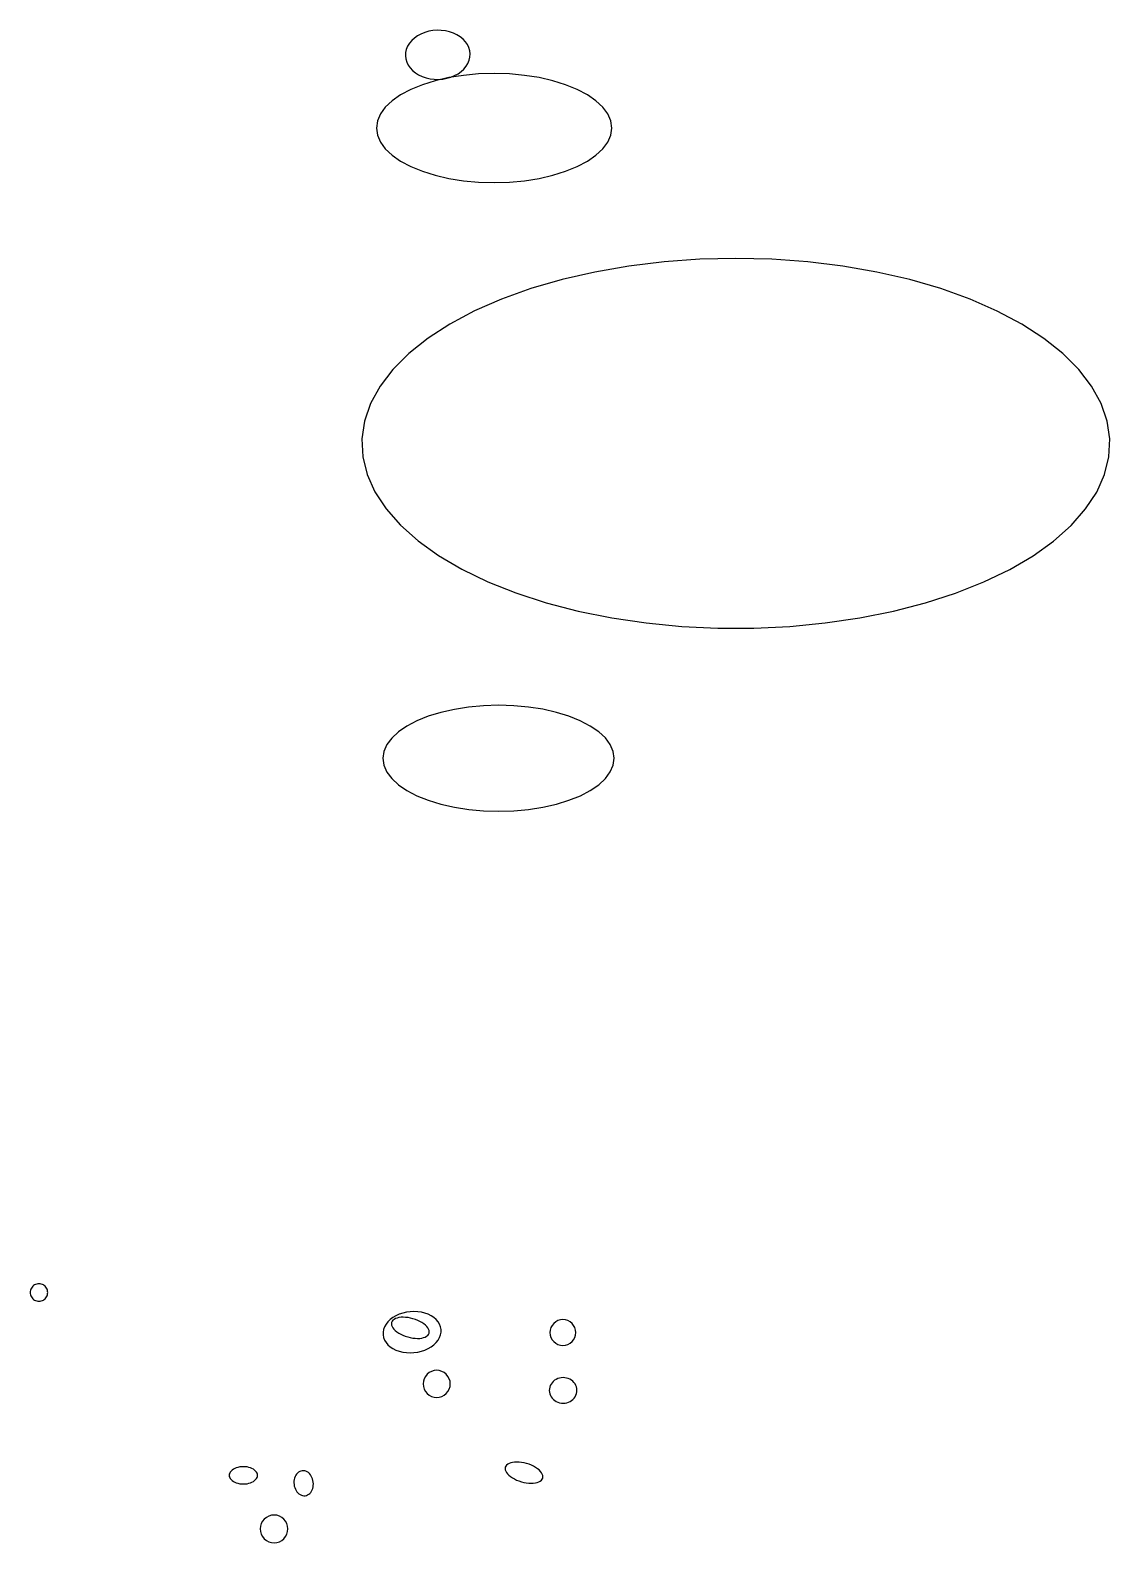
# Model space of a CAD drawing. Extents: x -292 to 292, y -205 to 211.
# Drawn here: x -71.8 to -8.4, y -90.6 to -1.8 of the extents above; entities that cross this region are included whole.
import ezdxf

# ---------------------------------------------------------------- set-up
doc = ezdxf.new("R2010")
doc.units = 0

msp = doc.modelspace()

# ---------------------------------------------------------------- linework, layer by layer
at = {"layer": 'CIRCLES'}
for p, q in [((-41.224, -78.116), (-41.239, -78.264)), ((-41.181, -77.974), (-41.224, -78.116)), ((-41.111, -77.843), (-41.181, -77.974)), ((-41.017, -77.728), (-41.111, -77.843)), ((-40.902, -77.634), (-41.017, -77.728)), ((-40.771, -77.564), (-40.902, -77.634)), ((-40.629, -77.521), (-40.771, -77.564)), ((-40.481, -77.506), (-40.629, -77.521)), ((-40.333, -77.521), (-40.481, -77.506)), ((-40.191, -77.564), (-40.333, -77.521)), ((-40.06, -77.634), (-40.191, -77.564)), ((-39.946, -77.728), (-40.06, -77.634)), ((-39.852, -77.843), (-39.946, -77.728)), ((-39.782, -77.974), (-39.852, -77.843)), ((-39.738, -78.116), (-39.782, -77.974)), ((-39.724, -78.264), (-39.738, -78.116)), ((-41.239, -78.264), (-41.224, -78.412)), ((-41.224, -78.412), (-41.181, -78.554)), ((-41.181, -78.554), (-41.111, -78.685)), ((-41.111, -78.685), (-41.017, -78.799)), ((-41.017, -78.799), (-40.902, -78.893)), ((-40.902, -78.893), (-40.771, -78.963)), ((-40.771, -78.963), (-40.629, -79.007)), ((-40.629, -79.007), (-40.481, -79.021)), ((-40.481, -79.021), (-40.333, -79.007)), ((-40.333, -79.007), (-40.191, -78.963)), ((-40.191, -78.963), (-40.06, -78.893)), ((-40.06, -78.893), (-39.946, -78.799)), ((-39.946, -78.799), (-39.852, -78.685)), ((-39.852, -78.685), (-39.782, -78.554)), ((-39.782, -78.554), (-39.738, -78.412)), ((-39.738, -78.412), (-39.724, -78.264)), ((-48.459, -80.715), (-48.558, -80.836)), ((-48.338, -80.616), (-48.459, -80.715)), ((-48.2, -80.542), (-48.338, -80.616)), ((-48.05, -80.497), (-48.2, -80.542)), ((-47.894, -80.482), (-48.05, -80.497)), ((-47.738, -80.497), (-47.894, -80.482)), ((-47.588, -80.542), (-47.738, -80.497)), ((-47.45, -80.616), (-47.588, -80.542)), ((-47.329, -80.715), (-47.45, -80.616)), ((-47.23, -80.836), (-47.329, -80.715)), ((-48.677, -81.124), (-48.692, -81.28)), ((-48.692, -81.28), (-48.677, -81.436)), ((-48.632, -80.974), (-48.677, -81.124)), ((-48.677, -81.436), (-48.632, -81.586)), ((-48.558, -80.836), (-48.632, -80.974)), ((-48.632, -81.586), (-48.558, -81.724)), ((-47.156, -80.974), (-47.23, -80.836)), ((-47.23, -81.724), (-47.156, -81.586)), ((-47.111, -81.124), (-47.156, -80.974)), ((-47.156, -81.586), (-47.111, -81.436)), ((-47.096, -81.28), (-47.111, -81.124)), ((-47.111, -81.436), (-47.096, -81.28)), ((-48.558, -81.724), (-48.459, -81.845)), ((-48.459, -81.845), (-48.338, -81.944)), ((-48.338, -81.944), (-48.2, -82.018)), ((-48.2, -82.018), (-48.05, -82.063)), ((-48.05, -82.063), (-47.894, -82.078)), ((-47.894, -82.078), (-47.738, -82.063)), ((-47.738, -82.063), (-47.588, -82.018)), ((-47.588, -82.018), (-47.45, -81.944)), ((-47.45, -81.944), (-47.329, -81.845)), ((-47.329, -81.845), (-47.23, -81.724)), ((-58.241, -89.63), (-58.256, -89.789)), ((-58.194, -89.477), (-58.241, -89.63)), ((-58.119, -89.337), (-58.194, -89.477)), ((-58.018, -89.213), (-58.119, -89.337)), ((-57.894, -89.112), (-58.018, -89.213)), ((-57.754, -89.037), (-57.894, -89.112)), ((-57.601, -88.99), (-57.754, -89.037)), ((-57.442, -88.975), (-57.601, -88.99)), ((-57.283, -88.99), (-57.442, -88.975)), ((-57.131, -89.037), (-57.283, -88.99)), ((-56.99, -89.112), (-57.131, -89.037)), ((-56.866, -89.213), (-56.99, -89.112)), ((-56.765, -89.337), (-56.866, -89.213)), ((-56.69, -89.477), (-56.765, -89.337)), ((-56.644, -89.63), (-56.69, -89.477)), ((-56.628, -89.789), (-56.644, -89.63)), ((-58.256, -89.789), (-58.241, -89.948)), ((-58.241, -89.948), (-58.194, -90.101)), ((-58.194, -90.101), (-58.119, -90.241)), ((-58.119, -90.241), (-58.018, -90.365)), ((-58.018, -90.365), (-57.894, -90.466)), ((-57.894, -90.466), (-57.754, -90.541)), ((-57.754, -90.541), (-57.601, -90.588)), ((-57.283, -90.588), (-57.131, -90.541)), ((-57.131, -90.541), (-56.99, -90.466)), ((-56.99, -90.466), (-56.866, -90.365)), ((-56.866, -90.365), (-56.765, -90.241)), ((-56.765, -90.241), (-56.69, -90.101)), ((-56.69, -90.101), (-56.644, -89.948)), ((-56.644, -89.948), (-56.628, -89.789)), ((-57.601, -90.588), (-57.442, -90.603)), ((-57.442, -90.603), (-57.283, -90.588))]:
    msp.add_line(p, q, dxfattribs=at)
at = {"layer": 'ELLIPSES'}
for p, q in [((-49.496, -2.584), (-49.601, -2.756)), ((-49.362, -2.424), (-49.496, -2.584)), ((-49.202, -2.277), (-49.362, -2.424)), ((-49.019, -2.148), (-49.202, -2.277)), ((-48.815, -2.037), (-49.019, -2.148)), ((-48.594, -1.947), (-48.815, -2.037)), ((-48.36, -1.88), (-48.594, -1.947)), ((-48.118, -1.836), (-48.36, -1.88)), ((-47.87, -1.817), (-48.118, -1.836)), ((-47.621, -1.822), (-47.87, -1.817)), ((-47.376, -1.852), (-47.621, -1.822)), ((-47.139, -1.906), (-47.376, -1.852)), ((-46.914, -1.983), (-47.139, -1.906)), ((-46.704, -2.081), (-46.914, -1.983)), ((-46.514, -2.2), (-46.704, -2.081)), ((-46.346, -2.337), (-46.514, -2.2)), ((-46.203, -2.49), (-46.346, -2.337)), ((-46.088, -2.656), (-46.203, -2.49)), ((-46.003, -2.832), (-46.088, -2.656)), ((-49.719, -3.123), (-49.73, -3.312)), ((-49.73, -3.312), (-49.708, -3.5)), ((-49.676, -2.937), (-49.719, -3.123)), ((-49.708, -3.5), (-49.654, -3.683)), ((-49.601, -2.756), (-49.676, -2.937)), ((-45.949, -3.016), (-46.003, -2.832)), ((-45.982, -3.578), (-45.938, -3.392)), ((-45.928, -3.203), (-45.949, -3.016)), ((-45.938, -3.392), (-45.928, -3.203)), ((-49.654, -3.683), (-49.569, -3.859)), ((-49.569, -3.859), (-49.454, -4.025)), ((-49.454, -4.025), (-49.312, -4.178)), ((-49.312, -4.178), (-49.144, -4.315)), ((-49.144, -4.315), (-48.953, -4.434)), ((-48.953, -4.434), (-48.743, -4.533)), ((-46.842, -4.478), (-46.639, -4.368)), ((-46.639, -4.368), (-46.455, -4.238)), ((-46.455, -4.238), (-46.295, -4.092)), ((-45.428, -4.382), (-46.315, -4.464)), ((-46.295, -4.092), (-46.162, -3.931)), ((-46.162, -3.931), (-46.057, -3.759)), ((-46.057, -3.759), (-45.982, -3.578)), ((-44.526, -4.355), (-45.428, -4.382)), ((-43.624, -4.382), (-44.526, -4.355)), ((-42.737, -4.464), (-43.624, -4.382)), ((-49.413, -5.293), (-50.009, -5.608)), ((-48.733, -5.017), (-49.413, -5.293)), ((-48.743, -4.533), (-48.518, -4.61)), ((-47.981, -4.784), (-48.733, -5.017)), ((-48.518, -4.61), (-48.281, -4.664)), ((-48.281, -4.664), (-48.036, -4.693)), ((-48.036, -4.693), (-47.787, -4.699)), ((-47.171, -4.599), (-47.981, -4.784)), ((-47.787, -4.699), (-47.54, -4.679)), ((-47.54, -4.679), (-47.297, -4.635)), ((-47.297, -4.635), (-47.063, -4.568)), ((-46.315, -4.464), (-47.171, -4.599)), ((-47.063, -4.568), (-46.842, -4.478)), ((-41.881, -4.599), (-42.737, -4.464)), ((-41.07, -4.784), (-41.881, -4.599)), ((-40.319, -5.017), (-41.07, -4.784)), ((-39.639, -5.293), (-40.319, -5.017)), ((-39.043, -5.608), (-39.639, -5.293)), ((-50.511, -5.956), (-50.911, -6.332)), ((-50.009, -5.608), (-50.511, -5.956)), ((-38.541, -5.956), (-39.043, -5.608)), ((-38.141, -6.332), (-38.541, -5.956)), ((-51.201, -6.729), (-51.378, -7.139)), ((-50.911, -6.332), (-51.201, -6.729)), ((-37.851, -6.728), (-38.141, -6.332)), ((-37.674, -7.139), (-37.851, -6.728)), ((-51.378, -7.139), (-51.437, -7.557)), ((-51.437, -7.557), (-51.378, -7.975)), ((-51.378, -7.975), (-51.201, -8.386)), ((-37.851, -8.386), (-37.674, -7.975)), ((-37.615, -7.557), (-37.674, -7.139)), ((-37.674, -7.975), (-37.615, -7.557)), ((-51.201, -8.386), (-50.911, -8.783)), ((-50.911, -8.783), (-50.511, -9.159)), ((-38.541, -9.159), (-38.141, -8.783)), ((-38.141, -8.783), (-37.851, -8.386)), ((-50.511, -9.159), (-50.009, -9.507)), ((-50.009, -9.507), (-49.413, -9.822)), ((-39.639, -9.822), (-39.043, -9.507)), ((-39.043, -9.507), (-38.541, -9.159)), ((-49.413, -9.822), (-48.733, -10.098)), ((-48.733, -10.098), (-47.981, -10.331)), ((-47.981, -10.331), (-47.171, -10.516)), ((-47.171, -10.516), (-46.315, -10.651)), ((-46.315, -10.651), (-45.428, -10.732)), ((-43.624, -10.732), (-42.737, -10.651)), ((-42.737, -10.651), (-41.881, -10.516)), ((-41.881, -10.516), (-41.07, -10.331)), ((-41.07, -10.331), (-40.319, -10.098)), ((-40.319, -10.098), (-39.639, -9.822)), ((-45.428, -10.732), (-44.526, -10.76)), ((-44.526, -10.76), (-43.624, -10.732)), ((-36.605, -15.661), (-38.607, -16.009)), ((-34.544, -15.411), (-36.605, -15.661)), ((-32.444, -15.259), (-34.544, -15.411)), ((-30.324, -15.209), (-32.444, -15.259)), ((-28.204, -15.26), (-30.324, -15.209)), ((-26.104, -15.412), (-28.204, -15.26)), ((-24.044, -15.663), (-26.104, -15.412)), ((-22.042, -16.012), (-24.044, -15.663)), ((-40.531, -16.451), (-42.361, -16.983)), ((-38.607, -16.009), (-40.531, -16.451)), ((-20.117, -16.454), (-22.042, -16.012)), ((-18.288, -16.986), (-20.117, -16.454)), ((-44.078, -17.599), (-45.667, -18.294)), ((-42.361, -16.983), (-44.078, -17.599)), ((-16.571, -17.603), (-18.288, -16.986)), ((-14.982, -18.299), (-16.571, -17.603)), ((-45.667, -18.294), (-47.112, -19.063)), ((-13.537, -19.068), (-14.982, -18.299)), ((-47.112, -19.063), (-48.401, -19.896)), ((-12.249, -19.902), (-13.537, -19.068)), ((-48.401, -19.896), (-49.521, -20.787)), ((-11.129, -20.793), (-12.249, -19.902)), ((-49.521, -20.787), (-50.461, -21.727)), ((-10.189, -21.734), (-11.129, -20.793)), ((-50.461, -21.727), (-51.214, -22.708)), ((-9.436, -22.715), (-10.189, -21.734)), ((-51.214, -22.708), (-51.772, -23.72)), ((-8.879, -23.727), (-9.436, -22.715)), ((-51.772, -23.72), (-52.129, -24.755)), ((-8.522, -24.762), (-8.879, -23.727)), ((-52.129, -24.755), (-52.283, -25.801)), ((-8.368, -25.808), (-8.522, -24.762)), ((-52.283, -25.801), (-52.232, -26.85)), ((-8.42, -26.857), (-8.368, -25.808)), ((-52.232, -26.85), (-51.977, -27.891)), ((-8.676, -27.898), (-8.42, -26.857)), ((-51.977, -27.891), (-51.519, -28.916)), ((-9.134, -28.923), (-8.676, -27.898)), ((-51.519, -28.916), (-50.863, -29.914)), ((-9.79, -29.92), (-9.134, -28.923)), ((-50.863, -29.914), (-50.016, -30.876)), ((-10.637, -30.882), (-9.79, -29.92)), ((-50.016, -30.876), (-48.984, -31.793)), ((-11.669, -31.799), (-10.637, -30.882)), ((-48.984, -31.793), (-47.779, -32.657)), ((-12.875, -32.662), (-11.669, -31.799)), ((-47.779, -32.657), (-46.41, -33.459)), ((-14.243, -33.464), (-12.875, -32.662)), ((-46.41, -33.459), (-44.892, -34.192)), ((-15.762, -34.196), (-14.243, -33.464)), ((-44.892, -34.192), (-43.237, -34.849)), ((-17.417, -34.853), (-15.762, -34.196)), ((-43.237, -34.849), (-41.462, -35.424)), ((-41.462, -35.424), (-39.583, -35.912)), ((-21.072, -35.915), (-19.192, -35.428)), ((-19.192, -35.428), (-17.417, -34.853)), ((-39.583, -35.912), (-37.617, -36.308)), ((-37.617, -36.308), (-35.584, -36.608)), ((-25.071, -36.61), (-23.037, -36.31)), ((-23.037, -36.31), (-21.072, -35.915)), ((-35.584, -36.608), (-33.501, -36.81)), ((-33.501, -36.81), (-31.389, -36.912)), ((-31.389, -36.912), (-29.266, -36.912)), ((-29.266, -36.912), (-27.154, -36.811)), ((-27.154, -36.811), (-25.071, -36.61)), ((-46.856, -41.681), (-47.653, -41.861)), ((-46.015, -41.55), (-46.856, -41.681)), ((-45.145, -41.471), (-46.015, -41.55)), ((-44.259, -41.444), (-45.145, -41.471)), ((-43.372, -41.47), (-44.259, -41.444)), ((-42.502, -41.55), (-43.372, -41.47)), ((-41.661, -41.68), (-42.502, -41.55)), ((-40.864, -41.86), (-41.661, -41.68)), ((-49.058, -42.355), (-49.644, -42.661)), ((-48.391, -42.087), (-49.058, -42.355)), ((-47.653, -41.861), (-48.391, -42.087)), ((-40.126, -42.086), (-40.864, -41.86)), ((-39.458, -42.354), (-40.126, -42.086)), ((-38.873, -42.659), (-39.458, -42.354)), ((-50.53, -43.364), (-50.815, -43.75)), ((-50.137, -43), (-50.53, -43.364)), ((-49.644, -42.661), (-50.137, -43)), ((-38.379, -42.997), (-38.873, -42.659)), ((-37.987, -43.362), (-38.379, -42.997)), ((-37.701, -43.747), (-37.987, -43.362)), ((-50.988, -44.148), (-51.046, -44.554)), ((-50.815, -43.75), (-50.988, -44.148)), ((-37.528, -44.146), (-37.701, -43.747)), ((-37.47, -44.552), (-37.528, -44.146)), ((-51.046, -44.554), (-50.988, -44.96)), ((-50.988, -44.96), (-50.815, -45.359)), ((-37.701, -45.356), (-37.528, -44.957)), ((-37.528, -44.957), (-37.47, -44.552)), ((-50.815, -45.359), (-50.529, -45.744)), ((-50.529, -45.744), (-50.137, -46.109)), ((-50.137, -46.109), (-49.643, -46.447)), ((-38.872, -46.444), (-38.379, -46.106)), ((-38.379, -46.106), (-37.986, -45.741)), ((-37.986, -45.741), (-37.701, -45.356)), ((-49.643, -46.447), (-49.058, -46.752)), ((-49.058, -46.752), (-48.39, -47.02)), ((-48.39, -47.02), (-47.652, -47.246)), ((-40.863, -47.245), (-40.125, -47.019)), ((-40.125, -47.019), (-39.457, -46.75)), ((-39.457, -46.75), (-38.872, -46.444)), ((-47.652, -47.246), (-46.855, -47.426)), ((-46.855, -47.426), (-46.014, -47.556)), ((-46.014, -47.556), (-45.143, -47.635)), ((-45.143, -47.635), (-44.257, -47.662)), ((-44.257, -47.662), (-43.371, -47.635)), ((-43.371, -47.635), (-42.5, -47.556)), ((-42.5, -47.556), (-41.66, -47.425)), ((-41.66, -47.425), (-40.863, -47.245)), ((-71.444, -75.44), (-71.504, -75.469)), ((-71.38, -75.418), (-71.444, -75.44)), ((-71.314, -75.405), (-71.38, -75.418)), ((-71.247, -75.401), (-71.314, -75.405)), ((-71.18, -75.405), (-71.247, -75.401)), ((-71.114, -75.418), (-71.18, -75.405)), ((-71.05, -75.44), (-71.114, -75.418)), ((-70.99, -75.469), (-71.05, -75.44)), ((-71.756, -75.847), (-71.761, -75.914)), ((-71.761, -75.914), (-71.756, -75.981)), ((-71.743, -75.781), (-71.756, -75.847)), ((-71.756, -75.981), (-71.743, -76.047)), ((-71.722, -75.718), (-71.743, -75.781)), ((-71.743, -76.047), (-71.722, -76.111)), ((-71.692, -75.657), (-71.722, -75.718)), ((-71.722, -76.111), (-71.692, -76.171)), ((-71.655, -75.602), (-71.692, -75.657)), ((-71.692, -76.171), (-71.655, -76.227)), ((-71.61, -75.551), (-71.655, -75.602)), ((-71.655, -76.227), (-71.61, -76.277)), ((-71.56, -75.507), (-71.61, -75.551)), ((-71.61, -76.277), (-71.56, -76.322)), ((-71.504, -75.469), (-71.56, -75.507)), ((-71.56, -76.322), (-71.504, -76.359)), ((-70.934, -75.507), (-70.99, -75.469)), ((-70.99, -76.359), (-70.934, -76.322)), ((-70.884, -75.551), (-70.934, -75.507)), ((-70.934, -76.322), (-70.884, -76.277)), ((-70.839, -75.602), (-70.884, -75.551)), ((-70.884, -76.277), (-70.839, -76.227)), ((-70.802, -75.657), (-70.839, -75.602)), ((-70.839, -76.227), (-70.802, -76.171)), ((-70.772, -75.718), (-70.802, -75.657)), ((-70.802, -76.171), (-70.772, -76.111)), ((-70.751, -75.781), (-70.772, -75.718)), ((-70.772, -76.111), (-70.751, -76.047)), ((-70.738, -75.847), (-70.751, -75.781)), ((-70.751, -76.047), (-70.738, -75.981)), ((-70.733, -75.914), (-70.738, -75.847)), ((-70.738, -75.981), (-70.733, -75.914)), ((-71.504, -76.359), (-71.444, -76.389)), ((-71.444, -76.389), (-71.38, -76.41)), ((-71.38, -76.41), (-71.314, -76.424)), ((-71.314, -76.424), (-71.247, -76.428)), ((-71.247, -76.428), (-71.18, -76.424)), ((-71.18, -76.424), (-71.114, -76.41)), ((-71.114, -76.41), (-71.05, -76.389)), ((-71.05, -76.389), (-70.99, -76.359)), ((-50.091, -77.191), (-50.284, -77.279)), ((-49.885, -77.121), (-50.091, -77.191)), ((-49.67, -77.07), (-49.885, -77.121)), ((-49.449, -77.04), (-49.67, -77.07)), ((-49.226, -77.029), (-49.449, -77.04)), ((-49.005, -77.04), (-49.226, -77.029)), ((-48.79, -77.071), (-49.005, -77.04)), ((-48.584, -77.122), (-48.79, -77.071)), ((-48.391, -77.192), (-48.584, -77.122)), ((-48.215, -77.28), (-48.391, -77.192)), ((-51.009, -78.081), (-51.038, -78.24)), ((-50.951, -77.926), (-51.009, -78.081)), ((-50.866, -77.776), (-50.951, -77.926)), ((-50.755, -77.634), (-50.866, -77.776)), ((-50.619, -77.502), (-50.755, -77.634)), ((-50.461, -77.383), (-50.619, -77.502)), ((-50.537, -77.672), (-50.548, -77.745)), ((-50.548, -77.745), (-50.54, -77.821)), ((-50.54, -77.821), (-50.513, -77.901)), ((-50.508, -77.605), (-50.537, -77.672)), ((-50.513, -77.901), (-50.467, -77.982)), ((-50.46, -77.544), (-50.508, -77.605)), ((-50.467, -77.982), (-50.404, -78.063)), ((-50.284, -77.279), (-50.461, -77.383)), ((-50.395, -77.491), (-50.46, -77.544)), ((-50.404, -78.063), (-50.324, -78.143)), ((-50.313, -77.446), (-50.395, -77.491)), ((-50.217, -77.411), (-50.313, -77.446)), ((-50.107, -77.385), (-50.217, -77.411)), ((-49.986, -77.37), (-50.107, -77.385)), ((-49.855, -77.366), (-49.986, -77.37)), ((-49.717, -77.371), (-49.855, -77.366)), ((-49.575, -77.388), (-49.717, -77.371)), ((-49.43, -77.415), (-49.575, -77.388)), ((-49.285, -77.451), (-49.43, -77.415)), ((-49.143, -77.497), (-49.285, -77.451)), ((-49.006, -77.551), (-49.143, -77.497)), ((-48.876, -77.613), (-49.006, -77.551)), ((-48.756, -77.681), (-48.876, -77.613)), ((-48.648, -77.754), (-48.756, -77.681)), ((-48.553, -77.831), (-48.648, -77.754)), ((-48.474, -77.911), (-48.553, -77.831)), ((-48.411, -77.992), (-48.474, -77.911)), ((-48.365, -78.073), (-48.411, -77.992)), ((-48.338, -78.153), (-48.365, -78.073)), ((-48.057, -77.385), (-48.215, -77.28)), ((-47.922, -77.504), (-48.057, -77.385)), ((-47.81, -77.636), (-47.922, -77.504)), ((-47.725, -77.778), (-47.81, -77.636)), ((-47.667, -77.928), (-47.725, -77.778)), ((-47.638, -78.083), (-47.667, -77.928)), ((-47.638, -78.241), (-47.638, -78.083)), ((-51.038, -78.24), (-51.038, -78.398)), ((-51.038, -78.398), (-51.009, -78.553)), ((-51.009, -78.553), (-50.952, -78.703)), ((-50.952, -78.703), (-50.866, -78.845)), ((-50.866, -78.845), (-50.755, -78.977)), ((-50.755, -78.977), (-50.619, -79.096)), ((-50.324, -78.143), (-50.229, -78.22)), ((-50.229, -78.22), (-50.121, -78.294)), ((-50.121, -78.294), (-50.001, -78.362)), ((-50.001, -78.362), (-49.872, -78.423)), ((-49.872, -78.423), (-49.735, -78.477)), ((-49.735, -78.477), (-49.592, -78.523)), ((-49.592, -78.523), (-49.448, -78.559)), ((-49.448, -78.559), (-49.303, -78.586)), ((-49.303, -78.586), (-49.16, -78.603)), ((-49.16, -78.603), (-49.023, -78.609)), ((-49.023, -78.609), (-48.892, -78.604)), ((-48.892, -78.604), (-48.771, -78.589)), ((-48.771, -78.589), (-48.661, -78.563)), ((-48.661, -78.563), (-48.564, -78.528)), ((-48.564, -78.528), (-48.483, -78.483)), ((-48.483, -78.483), (-48.417, -78.43)), ((-48.417, -78.43), (-48.37, -78.369)), ((-48.37, -78.369), (-48.34, -78.302)), ((-48.34, -78.302), (-48.33, -78.229)), ((-48.33, -78.229), (-48.338, -78.153)), ((-48.215, -79.097), (-48.058, -78.978)), ((-48.058, -78.978), (-47.922, -78.847)), ((-47.922, -78.847), (-47.811, -78.705)), ((-47.811, -78.705), (-47.725, -78.555)), ((-47.725, -78.555), (-47.667, -78.399)), ((-47.667, -78.399), (-47.638, -78.241)), ((-50.619, -79.096), (-50.462, -79.201)), ((-50.462, -79.201), (-50.285, -79.289)), ((-50.285, -79.289), (-50.092, -79.359)), ((-50.092, -79.359), (-49.886, -79.41)), ((-49.886, -79.41), (-49.671, -79.441)), ((-49.671, -79.441), (-49.45, -79.451)), ((-49.45, -79.451), (-49.227, -79.441)), ((-49.227, -79.441), (-49.006, -79.41)), ((-49.006, -79.41), (-48.791, -79.36)), ((-48.791, -79.36), (-48.585, -79.29)), ((-48.585, -79.29), (-48.392, -79.202)), ((-48.392, -79.202), (-48.215, -79.097)), ((-41.275, -81.568), (-41.281, -81.666)), ((-41.281, -81.666), (-41.273, -81.764)), ((-41.255, -81.472), (-41.275, -81.568)), ((-41.221, -81.379), (-41.255, -81.472)), ((-41.175, -81.291), (-41.221, -81.379)), ((-41.117, -81.209), (-41.175, -81.291)), ((-41.047, -81.135), (-41.117, -81.209)), ((-40.968, -81.069), (-41.047, -81.135)), ((-40.88, -81.014), (-40.968, -81.069)), ((-40.785, -80.97), (-40.88, -81.014)), ((-40.685, -80.938), (-40.785, -80.97)), ((-40.581, -80.918), (-40.685, -80.938)), ((-40.475, -80.911), (-40.581, -80.918)), ((-40.369, -80.917), (-40.475, -80.911)), ((-40.265, -80.935), (-40.369, -80.917)), ((-40.165, -80.966), (-40.265, -80.935)), ((-40.069, -81.008), (-40.165, -80.966)), ((-39.98, -81.062), (-40.069, -81.008)), ((-39.9, -81.126), (-39.98, -81.062)), ((-39.83, -81.199), (-39.9, -81.126)), ((-39.77, -81.28), (-39.83, -81.199)), ((-39.723, -81.368), (-39.77, -81.28)), ((-39.688, -81.46), (-39.723, -81.368)), ((-39.666, -81.556), (-39.688, -81.46)), ((-39.659, -81.654), (-39.666, -81.556)), ((-39.665, -81.752), (-39.659, -81.654)), ((-41.273, -81.764), (-41.252, -81.86)), ((-41.252, -81.86), (-41.217, -81.952)), ((-41.217, -81.952), (-41.169, -82.04)), ((-41.169, -82.04), (-41.11, -82.121)), ((-41.11, -82.121), (-41.039, -82.194)), ((-41.039, -82.194), (-40.959, -82.258)), ((-40.959, -82.258), (-40.87, -82.312)), ((-40.87, -82.312), (-40.775, -82.354)), ((-40.775, -82.354), (-40.674, -82.385)), ((-40.674, -82.385), (-40.57, -82.403)), ((-40.57, -82.403), (-40.464, -82.409)), ((-40.464, -82.409), (-40.358, -82.402)), ((-40.358, -82.402), (-40.254, -82.382)), ((-40.254, -82.382), (-40.154, -82.35)), ((-40.154, -82.35), (-40.059, -82.305)), ((-40.059, -82.305), (-39.972, -82.25)), ((-39.972, -82.25), (-39.892, -82.185)), ((-39.892, -82.185), (-39.823, -82.111)), ((-39.823, -82.111), (-39.765, -82.029)), ((-39.765, -82.029), (-39.718, -81.941)), ((-39.718, -81.941), (-39.685, -81.848)), ((-39.685, -81.848), (-39.665, -81.752)), ((-43.836, -86.103), (-43.866, -86.171)), ((-43.788, -86.043), (-43.836, -86.103)), ((-43.723, -85.99), (-43.788, -86.043)), ((-43.641, -85.945), (-43.723, -85.99)), ((-43.545, -85.91), (-43.641, -85.945)), ((-43.435, -85.885), (-43.545, -85.91)), ((-43.314, -85.87), (-43.435, -85.885)), ((-43.183, -85.865), (-43.314, -85.87)), ((-43.045, -85.872), (-43.183, -85.865)), ((-42.903, -85.888), (-43.045, -85.872)), ((-42.758, -85.915), (-42.903, -85.888)), ((-42.613, -85.952), (-42.758, -85.915)), ((-42.471, -85.998), (-42.613, -85.952)), ((-42.334, -86.052), (-42.471, -85.998)), ((-42.204, -86.114), (-42.334, -86.052)), ((-42.085, -86.182), (-42.204, -86.114)), ((-60.07, -86.58), (-60.077, -86.646)), ((-60.077, -86.646), (-60.07, -86.712)), ((-60.049, -86.515), (-60.07, -86.58)), ((-60.07, -86.712), (-60.049, -86.777)), ((-60.014, -86.452), (-60.049, -86.515)), ((-60.049, -86.777), (-60.014, -86.84)), ((-59.966, -86.392), (-60.014, -86.452)), ((-60.014, -86.84), (-59.966, -86.899)), ((-59.905, -86.337), (-59.966, -86.392)), ((-59.966, -86.899), (-59.905, -86.954)), ((-59.833, -86.287), (-59.905, -86.337)), ((-59.905, -86.954), (-59.833, -87.004)), ((-59.752, -86.244), (-59.833, -86.287)), ((-59.833, -87.004), (-59.752, -87.048)), ((-59.661, -86.207), (-59.752, -86.244)), ((-59.564, -86.177), (-59.661, -86.207)), ((-59.461, -86.156), (-59.564, -86.177)), ((-59.354, -86.143), (-59.461, -86.156)), ((-59.246, -86.139), (-59.354, -86.143)), ((-59.137, -86.143), (-59.246, -86.139)), ((-59.03, -86.156), (-59.137, -86.143)), ((-58.927, -86.177), (-59.03, -86.156)), ((-58.83, -86.207), (-58.927, -86.177)), ((-58.739, -86.244), (-58.83, -86.207)), ((-58.658, -86.287), (-58.739, -86.244)), ((-58.739, -87.048), (-58.658, -87.004)), ((-58.586, -86.337), (-58.658, -86.287)), ((-58.658, -87.004), (-58.586, -86.954)), ((-58.525, -86.392), (-58.586, -86.337)), ((-58.586, -86.954), (-58.525, -86.899)), ((-58.477, -86.452), (-58.525, -86.392)), ((-58.525, -86.899), (-58.477, -86.84)), ((-58.442, -86.515), (-58.477, -86.452)), ((-58.477, -86.84), (-58.442, -86.777)), ((-58.421, -86.58), (-58.442, -86.515)), ((-58.442, -86.777), (-58.421, -86.712)), ((-58.414, -86.646), (-58.421, -86.58)), ((-58.421, -86.712), (-58.414, -86.646)), ((-56.273, -86.986), (-56.276, -87.082)), ((-56.26, -86.892), (-56.273, -86.986)), ((-56.237, -86.803), (-56.26, -86.892)), ((-56.206, -86.718), (-56.237, -86.803)), ((-56.166, -86.641), (-56.206, -86.718)), ((-56.118, -86.571), (-56.166, -86.641)), ((-56.063, -86.51), (-56.118, -86.571)), ((-56.001, -86.46), (-56.063, -86.51)), ((-55.935, -86.421), (-56.001, -86.46)), ((-55.865, -86.394), (-55.935, -86.421)), ((-55.792, -86.379), (-55.865, -86.394)), ((-55.718, -86.376), (-55.792, -86.379)), ((-55.643, -86.386), (-55.718, -86.376)), ((-55.569, -86.409), (-55.643, -86.386)), ((-55.498, -86.443), (-55.569, -86.409)), ((-55.43, -86.489), (-55.498, -86.443)), ((-55.367, -86.546), (-55.43, -86.489)), ((-55.31, -86.612), (-55.367, -86.546)), ((-55.259, -86.686), (-55.31, -86.612)), ((-55.217, -86.768), (-55.259, -86.686)), ((-55.182, -86.856), (-55.217, -86.768)), ((-55.157, -86.948), (-55.182, -86.856)), ((-55.14, -87.043), (-55.157, -86.948)), ((-43.866, -86.171), (-43.876, -86.243)), ((-43.876, -86.243), (-43.868, -86.32)), ((-43.868, -86.32), (-43.841, -86.399)), ((-43.841, -86.399), (-43.796, -86.48)), ((-43.796, -86.48), (-43.733, -86.562)), ((-43.733, -86.562), (-43.653, -86.642)), ((-43.653, -86.642), (-43.558, -86.719)), ((-43.558, -86.719), (-43.45, -86.792)), ((-43.45, -86.792), (-43.33, -86.86)), ((-43.33, -86.86), (-43.2, -86.922)), ((-43.2, -86.922), (-43.063, -86.976)), ((-43.063, -86.976), (-42.921, -87.022)), ((-41.976, -86.255), (-42.085, -86.182)), ((-41.882, -86.332), (-41.976, -86.255)), ((-41.893, -87.029), (-41.811, -86.984)), ((-41.802, -86.412), (-41.882, -86.332)), ((-41.811, -86.984), (-41.746, -86.931)), ((-41.739, -86.494), (-41.802, -86.412)), ((-41.746, -86.931), (-41.698, -86.871)), ((-41.693, -86.575), (-41.739, -86.494)), ((-41.698, -86.871), (-41.669, -86.803)), ((-41.666, -86.654), (-41.693, -86.575)), ((-41.669, -86.803), (-41.658, -86.731)), ((-41.658, -86.731), (-41.666, -86.654)), ((-59.752, -87.048), (-59.661, -87.085)), ((-59.661, -87.085), (-59.564, -87.114)), ((-59.564, -87.114), (-59.461, -87.135)), ((-59.461, -87.135), (-59.354, -87.148)), ((-59.354, -87.148), (-59.246, -87.153)), ((-59.246, -87.153), (-59.137, -87.148)), ((-59.137, -87.148), (-59.03, -87.135)), ((-59.03, -87.135), (-58.927, -87.114)), ((-58.927, -87.114), (-58.83, -87.085)), ((-58.83, -87.085), (-58.739, -87.048)), ((-56.276, -87.082), (-56.27, -87.178)), ((-56.27, -87.178), (-56.253, -87.272)), ((-56.253, -87.272), (-56.228, -87.365)), ((-56.228, -87.365), (-56.193, -87.452)), ((-56.193, -87.452), (-56.15, -87.534)), ((-56.15, -87.534), (-56.1, -87.609)), ((-56.1, -87.609), (-56.043, -87.675)), ((-56.043, -87.675), (-55.98, -87.732)), ((-55.98, -87.732), (-55.912, -87.778)), ((-55.912, -87.778), (-55.841, -87.812)), ((-55.841, -87.812), (-55.767, -87.834)), ((-55.767, -87.834), (-55.692, -87.845)), ((-55.692, -87.845), (-55.618, -87.842)), ((-55.618, -87.842), (-55.545, -87.827)), ((-55.545, -87.827), (-55.475, -87.8)), ((-55.475, -87.8), (-55.408, -87.761)), ((-55.408, -87.761), (-55.347, -87.71)), ((-55.347, -87.71), (-55.292, -87.65)), ((-55.292, -87.65), (-55.244, -87.58)), ((-55.244, -87.58), (-55.204, -87.502)), ((-55.204, -87.502), (-55.172, -87.418)), ((-55.172, -87.418), (-55.15, -87.328)), ((-55.15, -87.328), (-55.137, -87.235)), ((-55.134, -87.139), (-55.14, -87.043)), ((-55.137, -87.235), (-55.134, -87.139)), ((-42.921, -87.022), (-42.777, -87.059)), ((-42.777, -87.059), (-42.632, -87.086)), ((-42.632, -87.086), (-42.489, -87.102)), ((-42.489, -87.102), (-42.352, -87.109)), ((-42.352, -87.109), (-42.221, -87.104)), ((-42.221, -87.104), (-42.1, -87.089)), ((-42.1, -87.089), (-41.99, -87.064)), ((-41.99, -87.064), (-41.893, -87.029))]:
    msp.add_line(p, q, dxfattribs=at)

doc.saveas('drawing.dxf')
